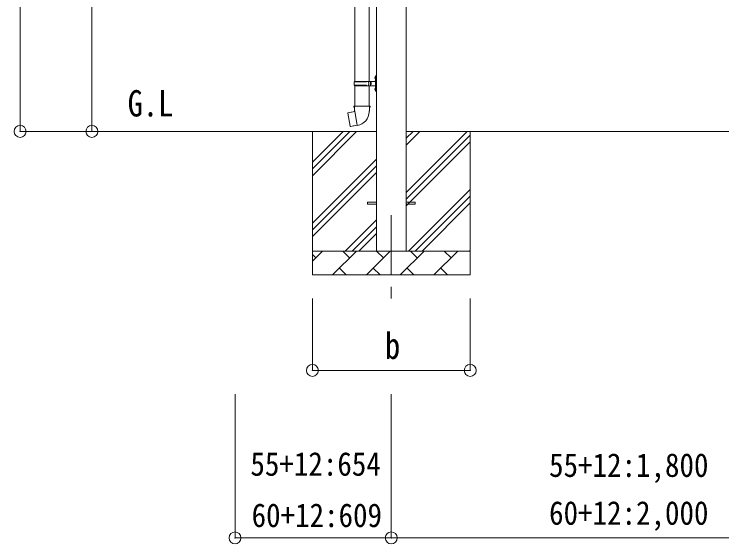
# Model space of a CAD drawing. Units: millimetres, scale not verified. Extents: x -88263 to 14131, y -29850 to 9646.
# Drawn here: x 1398 to 4358, y 1293 to 3507 of the extents above; entities that cross this region are included whole.
import ezdxf
from ezdxf.enums import TextEntityAlignment as Align

# ---------------------------------------------------------------- set-up
doc = ezdxf.new("R2010")
doc.units = ezdxf.units.MM
doc.header["$LTSCALE"] = 50
doc.header["$PDMODE"] = 32
doc.header["$PDSIZE"] = 50
doc.linetypes.add('CHAIN1', pattern=[8, 5, -1, 1, -1])
for name, color, linetype, lineweight in [('0-2_建具', 4, 'Continuous', 9), ('0-4_設備', 7, 'Continuous', 9), ('0-6_手摺', 5, 'Continuous', 5), ('0-9_敷地', 7, 'Continuous', 9)]:
    doc.layers.add(name, color=color, linetype=linetype, lineweight=lineweight)
doc.styles.add('ＭＳ ゴシック', font='')
doc.styles.get('ＭＳ ゴシック').set_extended_font_data('MS Gothic')

msp = doc.modelspace()

# ---------------------------------------------------------------- linework, layer by layer
at = {"layer": '0-2_建具'}
for p, q in [((2912.53, 5369.9), (2912.53, 2517.4)), ((3037.53, 2517.4), (3037.53, 5369.9)), ((2875.03, 2712.9), (2875.03, 2721.9)), ((2875.03, 2721.9), (2912.53, 2721.9)), ((2875.03, 2712.9), (2912.53, 2712.9)), ((3037.53, 2721.9), (3075.03, 2721.9)), ((3037.53, 2712.9), (3075.03, 2712.9)), ((3075.03, 2712.9), (3075.03, 2721.9))]:
    msp.add_line(p, q, dxfattribs=at)
at = {"layer": '0-2_建具', "color": 7, "linetype": 'CHAIN1'}
msp.add_line((2975.03, 2667.4), (2975.03, 2318.4), dxfattribs=at)
at = {"layer": '0-4_設備'}
for p, q in [((2912.53, 3017.4), (2022.57, 3017.4)), ((2645.03, 2888.91), (2773.51, 3017.4)), ((2645.03, 2860.63), (2801.8, 3017.4)), ((2645.03, 2832.34), (2830.08, 3017.4)), ((2645.03, 3017.4), (2645.03, 2417.4)), ((3037.53, 2988.57), (3066.36, 3017.4)), ((3037.53, 2960.29), (3094.64, 3017.4)), ((3037.53, 2762.3), (3292.63, 3017.4)), ((4712.53, 3017.4), (3037.53, 3017.4)), ((3037.53, 2734.01), (3305.03, 3001.51)), ((3305.03, 3017.4), (3305.03, 2417.4)), ((3037.53, 2705.73), (3305.03, 2973.23)), ((2645.03, 2634.36), (2912.53, 2901.86)), ((2645.03, 2606.07), (2912.53, 2873.57)), ((2645.03, 2577.79), (2912.53, 2845.29)), ((3047.19, 2517.4), (3305.03, 2775.24)), ((3075.47, 2517.4), (3305.03, 2746.95)), ((3103.76, 2517.4), (3305.03, 2718.67)), ((2782.63, 2517.4), (2912.53, 2647.3)), ((2810.92, 2517.4), (2912.53, 2619.01)), ((2839.2, 2517.4), (2912.53, 2590.73)), ((2645.03, 2474.5), (2687.93, 2517.4)), ((2645.03, 2517.4), (3305.03, 2517.4)), ((2729.35, 2417.4), (2829.35, 2517.4)), ((2800.79, 2488.84), (2772.24, 2517.4)), ((2870.77, 2417.4), (2970.77, 2517.4)), ((2942.22, 2488.84), (2913.66, 2517.4)), ((3012.19, 2417.4), (3112.19, 2517.4)), ((3083.64, 2488.84), (3055.08, 2517.4)), ((3153.61, 2417.4), (3253.61, 2517.4)), ((3225.06, 2488.84), (3196.5, 2517.4)), ((3301.75, 2517.4), (3305.03, 2520.68)), ((2659.37, 2488.84), (2645.03, 2503.18)), ((2757.9, 2445.95), (2786.45, 2417.4)), ((2899.32, 2445.95), (2927.88, 2417.4)), ((3040.74, 2445.95), (3069.3, 2417.4)), ((3182.16, 2445.95), (3210.72, 2417.4)), ((3305.03, 2417.4), (2645.03, 2417.4))]:
    msp.add_line(p, q, dxfattribs=at)
at = {"layer": '0-6_手摺', "color": 6, "lineweight": 9}
for p, q in [((1422.57, 5709.47), (1422.57, 3017.4)), ((1722.57, 5372.4), (1722.57, 3017.4)), ((1422.57, 3017.4), (2022.57, 3017.4)), ((1722.57, 3017.4), (2022.57, 3017.4)), ((2645.03, 2018.4), (2645.03, 2318.4)), ((2321.3, 1318.4), (2321.3, 1918.4)), ((2975.03, 1318.4), (2975.03, 1918.4)), ((2321.3, 1318.4), (2975.03, 1318.4)), ((2975.03, 1318.4), (4775.03, 1318.4))]:
    msp.add_line(p, q, dxfattribs=at)
msp.add_lwpolyline([(2645.03, 2018.4), (3305.03, 2018.4), (3305.03, 2318.4)], dxfattribs=at)
at = {"layer": '0-6_手摺', "color": 6}
for p in [(1422.57, 3017.4), (1722.57, 3017.4), (2645.03, 2018.4), (3305.03, 2018.4), (2321.3, 1318.4), (2975.03, 1318.4)]:
    msp.add_point(p, dxfattribs=at)
at = {"layer": '0-9_敷地'}
for p, q in [((2822.53, 4158.4), (2822.53, 3226.4)), ((2882.53, 4158.4), (2882.53, 3226.4)), ((2906.23, 3243.54), (2908.28, 3242.55)), ((2906.23, 3239.25), (2908.28, 3240.25)), ((2907.5, 3245.55), (2907.5, 3237.25)), ((2907.5, 3245.55), (2908.13, 3245.55)), ((2907.5, 3237.25), (2908.13, 3237.25)), ((2908.13, 3245.55), (2908.53, 3245.15)), ((2908.13, 3245.55), (2908.13, 3237.25)), ((2908.13, 3237.25), (2908.53, 3237.65)), ((2908.28, 3242.55), (2908.89, 3241.4)), ((2908.28, 3240.25), (2908.89, 3241.4)), ((2908.53, 3249.4), (2911.53, 3250.9)), ((2908.53, 3249.4), (2908.53, 3217.4)), ((2908.53, 3245.15), (2908.53, 3237.65)), ((2911.53, 3250.9), (2912.53, 3250.9)), ((2911.53, 3250.9), (2911.53, 3217.4)), ((2912.53, 3250.9), (2912.53, 3217.4)), ((2819.53, 3224.4), (2869.87, 3224.4)), ((2819.53, 3210.4), (2869.87, 3210.4)), ((2820.53, 3226.4), (2820.53, 3224.4)), ((2820.53, 3226.4), (2906.53, 3226.4)), ((2820.53, 3208.4), (2820.53, 3210.4)), ((2820.53, 3208.4), (2906.53, 3208.4)), ((2822.53, 3208.4), (2822.53, 3123.47)), ((2879.53, 3226.4), (2879.53, 3221.9)), ((2879.53, 3208.4), (2879.53, 3212.9)), ((2882.53, 3208.4), (2882.53, 3123.47)), ((2887.53, 3226.4), (2887.53, 3217.4)), ((2887.53, 3208.4), (2887.53, 3217.4)), ((2907.5, 3197.55), (2907.5, 3189.25)), ((2907.5, 3197.55), (2908.13, 3197.55)), ((2908.13, 3197.55), (2908.53, 3197.15)), ((2908.13, 3197.55), (2908.13, 3189.25)), ((2908.53, 3185.4), (2908.53, 3217.4)), ((2908.53, 3197.15), (2908.53, 3189.65)), ((2911.53, 3183.9), (2911.53, 3217.4)), ((2912.53, 3183.9), (2912.53, 3217.4)), ((2906.23, 3195.54), (2908.28, 3194.55)), ((2906.23, 3191.25), (2908.28, 3192.25)), ((2907.5, 3189.25), (2908.13, 3189.25)), ((2908.13, 3189.25), (2908.53, 3189.65)), ((2908.28, 3194.55), (2908.89, 3193.4)), ((2908.28, 3192.25), (2908.89, 3193.4)), ((2908.53, 3185.4), (2911.53, 3183.9)), ((2911.53, 3183.9), (2912.53, 3183.9)), ((2820.68, 3123.47), (2818.53, 3122.69)), ((2818.53, 3122.69), (2818.53, 3119.07)), ((2818.53, 3119.07), (2820.77, 3118.25)), ((2820.68, 3123.47), (2820.77, 3118.25)), ((2820.68, 3123.47), (2852.53, 3123.47)), ((2820.77, 3118.25), (2821.03, 3103.47)), ((2884.38, 3123.47), (2852.53, 3123.47)), ((2884.29, 3118.25), (2884.03, 3103.47)), ((2884.38, 3123.47), (2884.29, 3118.25)), ((2886.53, 3119.07), (2884.29, 3118.25)), ((2884.38, 3123.47), (2886.53, 3122.69)), ((2886.53, 3122.69), (2886.53, 3119.07)), ((2793.26, 3093.85), (2802.88, 3039.29)), ((2806.81, 3097.62), (2806.6, 3097.38)), ((2808.78, 3097.99), (2806.81, 3097.62)), ((2809.06, 3097.84), (2808.78, 3097.99)), ((2821.03, 3103.47), (2822.38, 3101.47)), ((2832.3, 3042.97), (2822.16, 3100.45)), ((2822.19, 3101.27), (2822.19, 3100.56)), ((2822.38, 3101.47), (2822.35, 3101.46)), ((2882.72, 3101.53), (2882.65, 3099.36)), ((2884.03, 3103.47), (2882.72, 3101.53)), ((2804.04, 3038.47), (2802.88, 3039.29)), ((2832.03, 3043.06), (2804.04, 3038.47)), ((2816.91, 3040.38), (2816.63, 3040.53)), ((2818.88, 3040.7), (2816.91, 3040.38)), ((2819.09, 3040.94), (2818.88, 3040.7)), ((2832.6, 3042.21), (2832.36, 3042.87))]:
    msp.add_line(p, q, dxfattribs=at)
for points in [[(2879.53, 3221.9), (2881.53, 3221.9), (2881.53, 3217.4)], [(2879.53, 3212.9), (2881.53, 3212.9), (2881.53, 3217.4)], [(2887.53, 3221.9), (2890.53, 3221.9), (2890.53, 3217.4)], [(2887.53, 3212.9), (2890.53, 3212.9), (2890.53, 3217.4)], [(2821.94, 3100.27), (2794.07, 3095.02), (2793.26, 3093.85)]]:
    msp.add_lwpolyline(points, dxfattribs=at)
for centre, radius, start, end in [((2911.83, 3241.4), 6, 136.21765, 223.78235), ((2906.53, 3228.4), 2, 270, 359.99998), ((2868.28, 3217.4), 49.25, 171.82876, 180.00002), ((2868.28, 3217.4), 49.25, 180.00002, 188.17127), ((2869.87, 3226.4), 2, 270, 359.99998), ((2869.87, 3208.4), 2, 0.00005, 90.00004), ((2911.83, 3193.4), 6, 136.21765, 223.78235), ((2906.53, 3206.4), 2, 0.00005, 90.00004), ((2821.89, 3100.56), 0.3, 280.66842, 0), ((2822.39, 3101.27), 0.2, 100, 180), ((2822.38, 3101.47), 60.3, 279.96938, 358), ((2832.08, 3042.77), 0.3, 20, 99.33158), ((2832.79, 3042.28), 0.2, 200, 279.96938)]:
    msp.add_arc(centre, radius, start, end, dxfattribs=at)

# ---------------------------------------------------------------- texts
at = {"layer": '0-4_設備', "style": 'ＭＳ ゴシック', "width": 0.85}
msp.add_text('G.L', height=110, dxfattribs=at).set_placement((1872.38, 3046.85), align=Align.BOTTOM_LEFT)
at = {"layer": '0-6_手摺', "color": 7, "style": 'ＭＳ ゴシック'}
for s, height, width, p in [('b', 110, 0.85, (2948.78, 2033.4)), ('55+12:654', 98.97, 0.9, (2385.83, 1548.36)), ('55+12:1,800', 98.97, 0.9, (3635.03, 1543.4)), ('60+12:609', 98.97, 0.9, (2390.82, 1333.84)), ('60+12:2,000', 98.97, 0.9, (3635.03, 1343.4))]:
    msp.add_text(s, height=height, dxfattribs=dict(at, width=width)).set_placement(p, align=Align.BOTTOM_LEFT)

doc.saveas('drawing.dxf')
